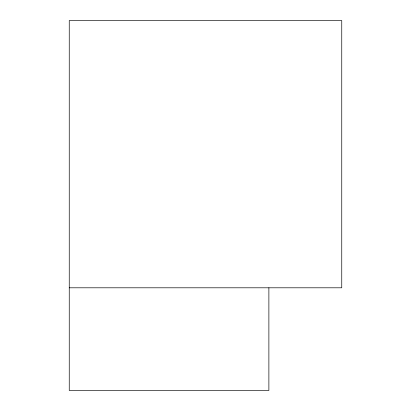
<?xml version="1.0" encoding="UTF-8"?>
<svg xmlns="http://www.w3.org/2000/svg" width="411" height="411" viewBox="0 0 411 411"><rect width="100%" height="100%" fill="white"/><g stroke="black" fill="none" stroke-linecap="round" stroke-linejoin="round"><path stroke-width="0.62" d="M69.248 287.798L341.752 287.798L341.752 20.55L69.248 20.55L69.248 390.45L268.881 390.45L268.881 287.798"/></g></svg>
